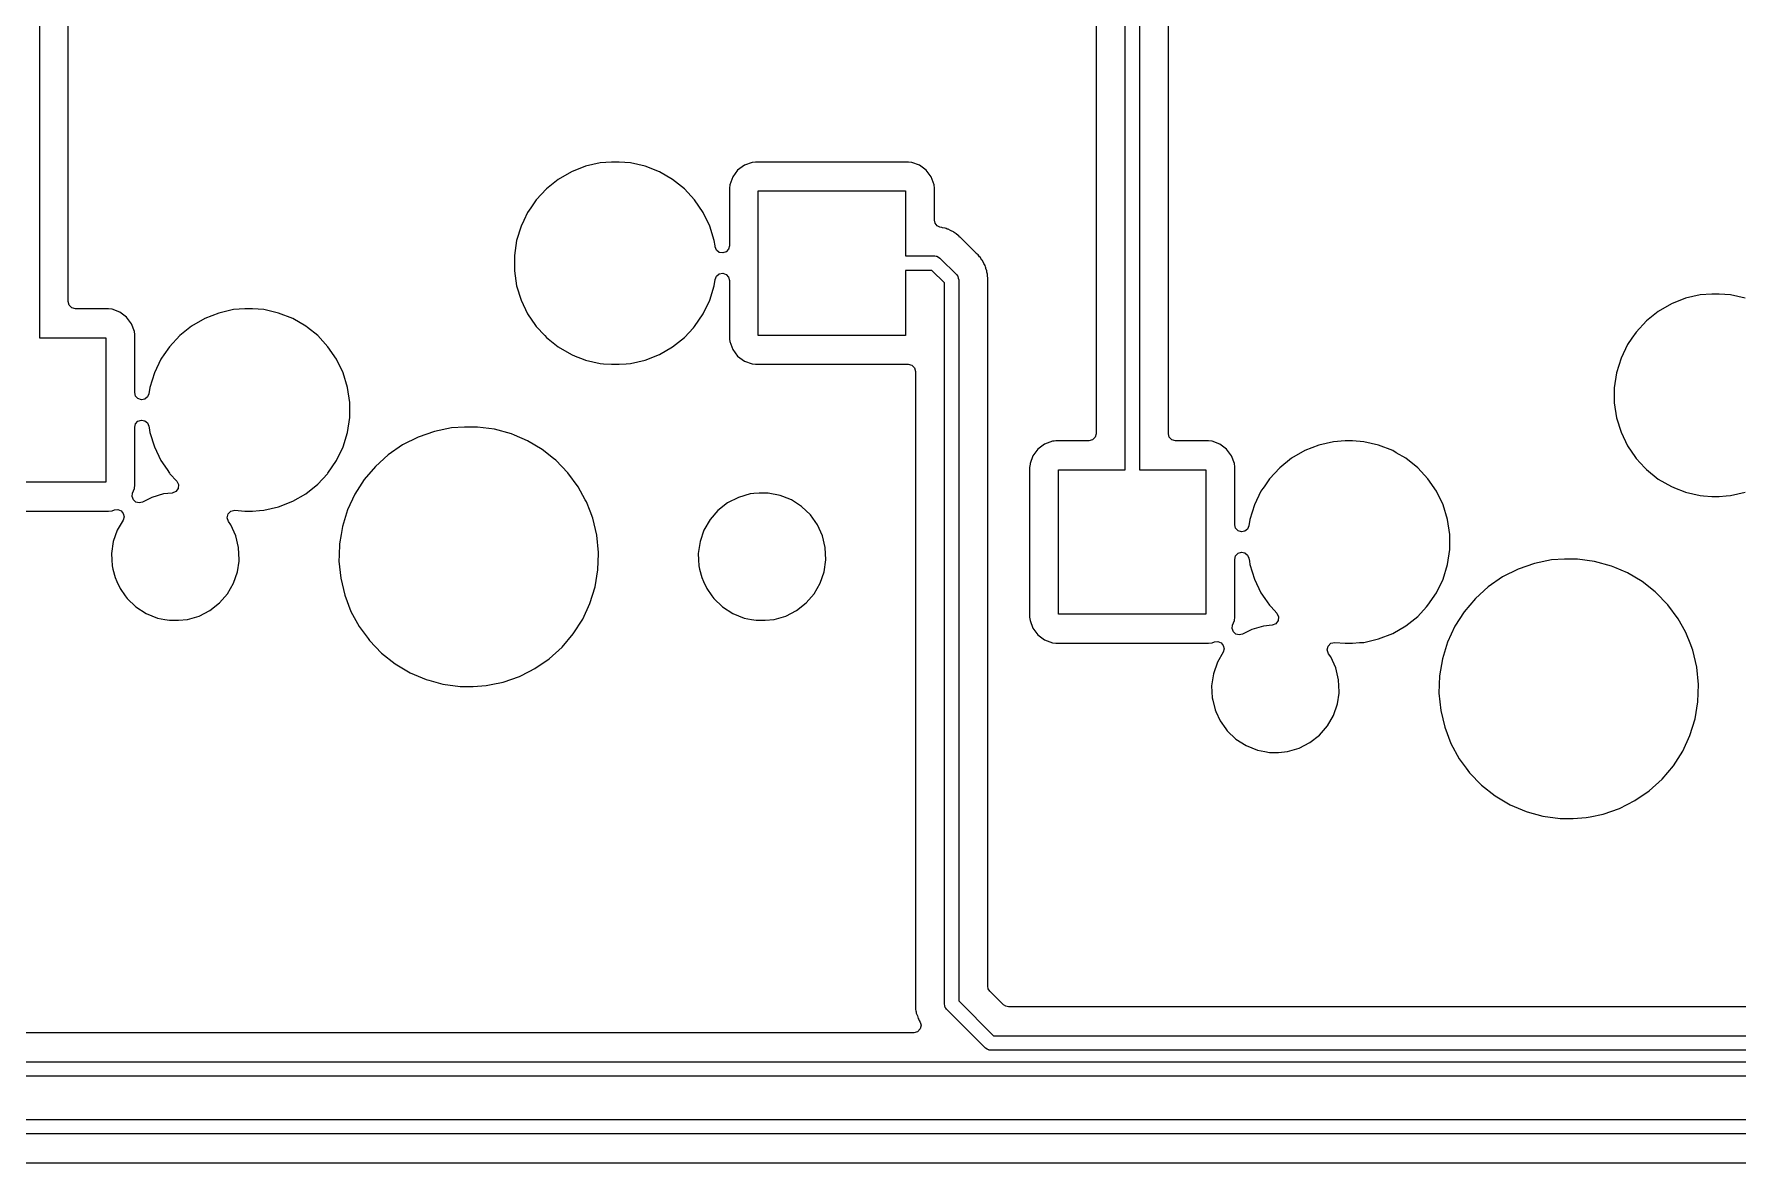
# Model space of a CAD drawing. Extents: x 100.2 to 199.4, y -159.8 to -70.5.
# Drawn here: x 140.3 to 169.81, y -109.55 to -90.02 of the extents above; entities that cross this region are included whole.
import ezdxf

# ---------------------------------------------------------------- set-up
doc = ezdxf.new("R2010")
doc.units = 0
doc.layers.add('BLACK', color=7, linetype='CONTINUOUS')

msp = doc.modelspace()

# ---------------------------------------------------------------- linework, layer by layer
at = {"layer": 'BLACK', "linetype": 'CONTINUOUS'}
for p, q in [((140.393, -78.72), (140.393, -95.27)), ((140.893, -94.6455), (140.893, -79.3445)), ((159.193, -97.556), (159.193, -81.006)), ((159.443, -81.006), (159.443, -97.556)), ((158.692, -81.6305), (158.692, -96.9315)), ((159.944, -96.9315), (159.944, -81.6305)), ((149.851, -92.3026), (149.606, -92.3984)), ((150.106, -92.2442), (149.851, -92.3026)), ((150.303, -92.2295), (150.106, -92.2442)), ((150.433, -92.2295), (150.303, -92.2295)), ((150.303, -92.2295), (150.303, -92.2295)), ((150.63, -92.2442), (150.433, -92.2295)), ((150.433, -92.2295), (150.433, -92.2295)), ((150.885, -92.3026), (150.63, -92.2442)), ((151.13, -92.3984), (150.885, -92.3026)), ((152.601, -92.2862), (152.485, -92.3725)), ((152.736, -92.2359), (152.601, -92.2862)), ((152.795, -92.2295), (152.736, -92.2359)), ((155.441, -92.2295), (152.795, -92.2295)), ((155.5, -92.2359), (155.441, -92.2295)), ((155.441, -92.2295), (155.441, -92.2295)), ((155.635, -92.2862), (155.5, -92.2359)), ((155.751, -92.3725), (155.635, -92.2862)), ((149.379, -92.5296), (149.174, -92.6932)), ((149.606, -92.3984), (149.379, -92.5296)), ((151.357, -92.5296), (151.13, -92.3984)), ((151.408, -92.5705), (151.357, -92.5296)), ((151.562, -92.6932), (151.408, -92.5705)), ((152.349, -92.6225), (152.343, -92.6821)), ((152.399, -92.4877), (152.349, -92.6225)), ((152.485, -92.3725), (152.399, -92.4877)), ((155.837, -92.4877), (155.751, -92.3725)), ((155.887, -92.6225), (155.837, -92.4877)), ((155.893, -92.6821), (155.887, -92.6225)), ((148.996, -92.8855), (148.904, -93.0198)), ((149.174, -92.6932), (148.996, -92.8855)), ((151.74, -92.8855), (151.562, -92.6932)), ((151.562, -92.6932), (151.562, -92.6932)), ((151.562, -92.6932), (151.562, -92.6932)), ((151.888, -93.1023), (151.74, -92.8855)), ((151.74, -92.8855), (151.74, -92.8855)), ((151.74, -92.8855), (151.74, -92.8855)), ((152.343, -92.6821), (152.343, -93.6803)), ((152.843, -95.23), (152.843, -92.73)), ((152.843, -92.73), (155.393, -92.73)), ((155.393, -92.73), (155.393, -93.855)), ((155.893, -93.2364), (155.893, -92.6821)), ((155.893, -92.6821), (155.893, -92.6821)), ((148.848, -93.1023), (148.78, -93.2438)), ((148.904, -93.0198), (148.848, -93.1013)), ((148.848, -93.1013), (148.848, -93.1023)), ((152.002, -93.3387), (151.888, -93.1023)), ((155.905, -93.2892), (155.893, -93.2364)), ((148.734, -93.3387), (148.657, -93.5894)), ((148.78, -93.2438), (148.734, -93.3387)), ((152.079, -93.5894), (152.002, -93.3387)), ((155.938, -93.3319), (155.905, -93.2892)), ((155.987, -93.3565), (155.938, -93.3319)), ((156.021, -93.3654), (155.987, -93.3565)), ((156.033, -93.3677), (156.021, -93.3654)), ((156.076, -93.3746), (156.033, -93.3677)), ((156.094, -93.3825), (156.076, -93.3746)), ((156.113, -93.3888), (156.094, -93.3825)), ((156.132, -93.3938), (156.113, -93.3888)), ((156.17, -93.4148), (156.132, -93.3938)), ((156.181, -93.42), (156.17, -93.4148)), ((156.221, -93.4373), (156.181, -93.42)), ((156.237, -93.4496), (156.221, -93.4373)), ((156.253, -93.4603), (156.237, -93.4496)), ((156.271, -93.4699), (156.253, -93.4603)), ((156.302, -93.4998), (156.271, -93.4699)), ((156.311, -93.5074), (156.302, -93.4998)), ((156.314, -93.5099), (156.311, -93.5074)), ((156.334, -93.5294), (156.314, -93.5099)), ((156.337, -93.5321), (156.334, -93.5294)), ((156.388, -93.5801), (156.337, -93.5321)), ((148.657, -93.5894), (148.618, -93.8488)), ((152.093, -93.6803), (152.079, -93.5894)), ((152.096, -93.6988), (152.093, -93.6803)), ((152.12, -93.7552), (152.096, -93.6988)), ((152.167, -93.7933), (152.12, -93.7552)), ((152.228, -93.804), (152.167, -93.7933)), ((152.286, -93.7845), (152.228, -93.804)), ((152.327, -93.7396), (152.286, -93.7845)), ((152.343, -93.6803), (152.327, -93.7396)), ((156.401, -93.5962), (156.388, -93.5801)), ((156.607, -93.8027), (156.401, -93.5962)), ((156.616, -93.8106), (156.607, -93.8027)), ((156.65, -93.8384), (156.616, -93.8106)), ((148.618, -93.8488), (148.618, -94.1112)), ((148.618, -94.1112), (148.657, -94.3706)), ((155.393, -93.855), (155.9, -93.855)), ((155.848, -94.105), (155.393, -94.105)), ((155.393, -94.105), (155.393, -95.23)), ((156.065, -94.3218), (155.848, -94.105)), ((155.9, -93.855), (155.922, -93.8582)), ((155.922, -93.8582), (155.927, -93.8579)), ((155.927, -93.8579), (155.929, -93.8592)), ((155.929, -93.8592), (155.935, -93.8601)), ((155.935, -93.8601), (155.961, -93.8768)), ((155.961, -93.8768), (155.988, -93.8916)), ((155.988, -93.8916), (156.278, -94.1816)), ((156.661, -93.8546), (156.65, -93.8384)), ((156.65, -93.8384), (156.65, -93.8384)), ((156.65, -93.8384), (156.65, -93.8384)), ((156.674, -93.8694), (156.661, -93.8546)), ((156.688, -93.8836), (156.674, -93.8694)), ((156.71, -93.9212), (156.688, -93.8836)), ((156.717, -93.9309), (156.71, -93.9212)), ((156.742, -93.9663), (156.717, -93.9309)), ((156.75, -93.9849), (156.742, -93.9663)), ((156.742, -93.9663), (156.742, -93.9663)), ((156.758, -94.0024), (156.75, -93.9849)), ((156.769, -94.0196), (156.758, -94.0024)), ((156.775, -94.0412), (156.769, -94.0196)), ((156.781, -94.0616), (156.775, -94.0412)), ((156.785, -94.0726), (156.781, -94.0616)), ((156.801, -94.1132), (156.785, -94.0726)), ((156.803, -94.1331), (156.801, -94.1132)), ((148.657, -94.3706), (148.734, -94.6213)), ((152.002, -94.6213), (152.079, -94.3706)), ((152.079, -94.3706), (152.096, -94.2612)), ((152.096, -94.2612), (152.12, -94.2048)), ((152.12, -94.2048), (152.167, -94.1667)), ((152.167, -94.1667), (152.228, -94.156)), ((152.228, -94.156), (152.286, -94.1755)), ((152.286, -94.1755), (152.327, -94.2204)), ((152.327, -94.2204), (152.343, -94.2797)), ((152.343, -94.2797), (152.343, -95.2779)), ((156.065, -106.8), (156.065, -94.3218)), ((156.278, -94.1816), (156.292, -94.1995)), ((156.292, -94.1995), (156.295, -94.2024)), ((156.295, -94.2024), (156.296, -94.205)), ((156.296, -94.205), (156.3, -94.2101)), ((156.3, -94.2101), (156.306, -94.2403)), ((156.306, -94.2403), (156.315, -94.27)), ((156.315, -94.27), (156.315, -106.748)), ((156.807, -94.1521), (156.803, -94.1331)), ((156.813, -94.1714), (156.807, -94.1521)), ((156.814, -94.2048), (156.813, -94.1714)), ((156.814, -94.215), (156.814, -94.2048)), ((156.815, -94.2267), (156.814, -94.215)), ((156.815, -94.2307), (156.815, -94.2267)), ((156.815, -94.2582), (156.815, -94.2307)), ((156.816, -94.2621), (156.815, -94.2582)), ((156.815, -94.3527), (156.818, -94.3322)), ((156.815, -106.49), (156.815, -94.3527)), ((156.818, -94.3322), (156.816, -94.2621)), ((140.91, -94.7075), (140.893, -94.6455)), ((140.956, -94.7529), (140.91, -94.7075)), ((148.734, -94.6213), (148.848, -94.8577)), ((151.888, -94.8577), (152.002, -94.6213)), ((168.656, -94.6844), (168.429, -94.8156)), ((168.901, -94.5886), (168.656, -94.6844)), ((169.156, -94.5302), (168.901, -94.5886)), ((169.353, -94.5155), (169.156, -94.5302)), ((169.483, -94.5155), (169.353, -94.5155)), ((169.353, -94.5155), (169.353, -94.5155)), ((169.68, -94.5302), (169.483, -94.5155)), ((169.483, -94.5155), (169.483, -94.5155)), ((169.935, -94.5886), (169.68, -94.5302)), ((141.017, -94.7695), (140.956, -94.7529)), ((141.591, -94.7695), (141.017, -94.7695)), ((141.65, -94.7759), (141.591, -94.7695)), ((141.591, -94.7695), (141.591, -94.7695)), ((141.785, -94.8262), (141.65, -94.7759)), ((141.901, -94.9125), (141.785, -94.8262)), ((141.987, -95.0277), (141.901, -94.9125)), ((143.256, -94.9384), (143.029, -95.0696)), ((143.501, -94.8426), (143.256, -94.9384)), ((143.756, -94.7842), (143.501, -94.8426)), ((143.953, -94.7695), (143.756, -94.7842)), ((144.083, -94.7695), (143.953, -94.7695)), ((143.953, -94.7695), (143.953, -94.7695)), ((144.28, -94.7842), (144.083, -94.7695)), ((144.083, -94.7695), (144.083, -94.7695)), ((144.535, -94.8426), (144.28, -94.7842)), ((144.78, -94.9384), (144.535, -94.8426)), ((145.007, -95.0696), (144.78, -94.9384)), ((148.848, -94.8577), (148.984, -95.0572)), ((151.74, -95.0745), (151.888, -94.8577)), ((168.224, -94.9792), (168.046, -95.1715)), ((168.429, -94.8156), (168.224, -94.9792)), ((140.393, -95.27), (141.543, -95.27)), ((141.543, -95.27), (141.543, -97.77)), ((142.037, -95.1625), (141.987, -95.0277)), ((142.043, -95.2174), (142.037, -95.1625)), ((142.043, -95.2221), (142.043, -95.2174)), ((142.043, -96.2203), (142.043, -95.2221)), ((142.824, -95.2332), (142.646, -95.4255)), ((143.029, -95.0696), (142.824, -95.2332)), ((145.037, -95.0934), (145.007, -95.0696)), ((145.212, -95.2332), (145.037, -95.0934)), ((145.39, -95.4255), (145.212, -95.2332)), ((145.212, -95.2332), (145.212, -95.2332)), ((145.212, -95.2332), (145.212, -95.2332)), ((148.984, -95.0572), (148.996, -95.0745)), ((148.996, -95.0745), (149.143, -95.2332)), ((149.143, -95.2332), (149.174, -95.2668)), ((149.174, -95.2668), (149.379, -95.4304)), ((151.357, -95.4304), (151.562, -95.2668)), ((151.562, -95.2668), (151.718, -95.0987)), ((151.718, -95.0987), (151.74, -95.0745)), ((151.74, -95.0745), (151.74, -95.0745)), ((151.74, -95.0745), (151.74, -95.0745)), ((152.343, -95.2779), (152.344, -95.295)), ((152.344, -95.295), (152.349, -95.3375)), ((155.393, -95.23), (152.843, -95.23)), ((167.973, -95.2779), (167.898, -95.3883)), ((168.046, -95.1715), (167.973, -95.2779)), ((142.55, -95.5658), (142.51, -95.6247)), ((142.646, -95.4255), (142.55, -95.5658)), ((145.538, -95.6423), (145.39, -95.4255)), ((145.39, -95.4255), (145.39, -95.4255)), ((145.39, -95.4255), (145.39, -95.4255)), ((149.379, -95.4304), (149.606, -95.5616)), ((149.606, -95.5616), (149.673, -95.5875)), ((149.673, -95.5875), (149.812, -95.6423)), ((150.885, -95.6574), (151.13, -95.5616)), ((151.13, -95.5616), (151.357, -95.4304)), ((152.349, -95.3375), (152.399, -95.4723)), ((152.399, -95.4723), (152.485, -95.5875)), ((152.485, -95.5875), (152.601, -95.6738)), ((167.898, -95.3883), (167.784, -95.6247)), ((142.384, -95.8787), (142.307, -96.1294)), ((142.498, -95.6423), (142.384, -95.8787)), ((142.51, -95.6247), (142.498, -95.6423)), ((145.652, -95.8787), (145.538, -95.6423)), ((145.729, -96.1294), (145.652, -95.8787)), ((149.812, -95.6423), (149.851, -95.6574)), ((149.851, -95.6574), (150.106, -95.7158)), ((150.106, -95.7158), (150.162, -95.72)), ((150.162, -95.72), (150.303, -95.7305)), ((150.303, -95.7305), (150.303, -95.7305)), ((150.303, -95.7305), (150.433, -95.7305)), ((150.433, -95.7305), (150.556, -95.7213)), ((150.433, -95.7305), (150.433, -95.7305)), ((150.556, -95.7213), (150.63, -95.7158)), ((150.63, -95.7158), (150.885, -95.6574)), ((152.601, -95.6738), (152.736, -95.7241)), ((152.736, -95.7241), (152.795, -95.7305)), ((152.795, -95.7305), (155.44, -95.7305)), ((155.44, -95.7305), (155.502, -95.7471)), ((155.502, -95.7471), (155.548, -95.7925)), ((155.548, -95.7925), (155.564, -95.8545)), ((155.564, -95.8545), (155.564, -106.717)), ((167.707, -95.8754), (167.667, -96.1348)), ((167.784, -95.6247), (167.707, -95.8754)), ((142.307, -96.1294), (142.29, -96.2388)), ((145.768, -96.3888), (145.729, -96.1294)), ((167.667, -96.1348), (167.667, -96.3972)), ((142.059, -96.2796), (142.043, -96.2203)), ((142.1, -96.3245), (142.059, -96.2796)), ((142.158, -96.344), (142.1, -96.3245)), ((142.218, -96.3333), (142.158, -96.344)), ((142.266, -96.2952), (142.218, -96.3333)), ((142.29, -96.2388), (142.266, -96.2952)), ((145.768, -96.6512), (145.768, -96.3888)), ((167.667, -96.3972), (167.707, -96.6566)), ((142.043, -96.8197), (142.059, -96.7604)), ((142.059, -96.7604), (142.1, -96.7155)), ((142.1, -96.7155), (142.158, -96.696)), ((142.158, -96.696), (142.218, -96.7067)), ((142.218, -96.7067), (142.266, -96.7448)), ((142.266, -96.7448), (142.29, -96.8012)), ((145.729, -96.9106), (145.768, -96.6512)), ((167.707, -96.6566), (167.784, -96.9073)), ((142.043, -97.8179), (142.043, -96.8197)), ((142.29, -96.8012), (142.295, -96.8322)), ((142.295, -96.8322), (142.307, -96.9106)), ((142.307, -96.9106), (142.384, -97.1613)), ((145.652, -97.1613), (145.729, -96.9106)), ((146.95, -96.9891), (146.682, -97.1246)), ((147.234, -96.8905), (146.95, -96.9891)), ((147.528, -96.8306), (147.234, -96.8905)), ((147.753, -96.8156), (147.528, -96.8306)), ((147.978, -96.8156), (147.753, -96.8156)), ((147.753, -96.8156), (147.753, -96.8156)), ((148.276, -96.8557), (147.978, -96.8156)), ((148.566, -96.935), (148.276, -96.8557)), ((148.276, -96.8557), (148.276, -96.8557)), ((148.276, -96.8557), (148.276, -96.8557)), ((148.618, -96.9572), (148.566, -96.935)), ((148.843, -97.0523), (148.618, -96.9572)), ((148.971, -97.1286), (148.843, -97.0523)), ((157.936, -97.0619), (157.801, -97.1122)), ((157.965, -97.0587), (157.936, -97.0619)), ((157.995, -97.0555), (157.965, -97.0587)), ((158.569, -97.0555), (157.995, -97.0555)), ((158.63, -97.0389), (158.569, -97.0555)), ((158.676, -96.9935), (158.63, -97.0389)), ((158.692, -96.9315), (158.676, -96.9935)), ((159.96, -96.9935), (159.944, -96.9315)), ((160.005, -97.0389), (159.96, -96.9935)), ((160.067, -97.0555), (160.005, -97.0389)), ((160.641, -97.0555), (160.067, -97.0555)), ((160.7, -97.0619), (160.641, -97.0555)), ((160.641, -97.0555), (160.641, -97.0555)), ((160.835, -97.1122), (160.7, -97.0619)), ((162.806, -97.0702), (162.551, -97.1286)), ((163.003, -97.0555), (162.806, -97.0702)), ((163.133, -97.0555), (163.003, -97.0555)), ((163.003, -97.0555), (163.003, -97.0555)), ((163.33, -97.0702), (163.133, -97.0555)), ((163.133, -97.0555), (163.133, -97.0555)), ((163.585, -97.1286), (163.33, -97.0702)), ((167.784, -96.9073), (167.898, -97.1437)), ((142.384, -97.1613), (142.498, -97.3977)), ((145.538, -97.3977), (145.652, -97.1613)), ((146.434, -97.2947), (146.211, -97.4962)), ((146.682, -97.1246), (146.434, -97.2947)), ((149.101, -97.2055), (148.971, -97.1286)), ((149.297, -97.3605), (149.101, -97.2055)), ((149.337, -97.3917), (149.297, -97.3605)), ((157.599, -97.3137), (157.549, -97.4485)), ((157.685, -97.1985), (157.599, -97.3137)), ((157.801, -97.1122), (157.685, -97.1985)), ((160.951, -97.1985), (160.835, -97.1122)), ((161.037, -97.3137), (160.951, -97.1985)), ((161.087, -97.4485), (161.037, -97.3137)), ((162.079, -97.3556), (161.874, -97.5192)), ((162.306, -97.2244), (162.079, -97.3556)), ((162.551, -97.1286), (162.306, -97.2244)), ((163.83, -97.2244), (163.585, -97.1286)), ((163.891, -97.2596), (163.83, -97.2244)), ((163.83, -97.2244), (163.83, -97.2244)), ((163.83, -97.2244), (163.83, -97.2244)), ((164.057, -97.3556), (163.891, -97.2596)), ((164.262, -97.5192), (164.057, -97.3556)), ((164.057, -97.3556), (164.057, -97.3556)), ((167.898, -97.1437), (168.034, -97.3432)), ((168.034, -97.3432), (168.046, -97.3605)), ((168.046, -97.3605), (168.193, -97.5192)), ((142.498, -97.3977), (142.604, -97.5528)), ((142.604, -97.5528), (142.646, -97.6145)), ((142.646, -97.6145), (142.654, -97.6235)), ((142.654, -97.6235), (142.772, -97.751)), ((145.212, -97.8068), (145.382, -97.6235)), ((145.382, -97.6235), (145.39, -97.6145)), ((145.39, -97.6145), (145.538, -97.3977)), ((145.39, -97.6145), (145.39, -97.6145)), ((145.39, -97.6145), (145.39, -97.6145)), ((146.211, -97.4962), (146.017, -97.7257)), ((149.546, -97.6077), (149.337, -97.3917)), ((149.724, -97.8496), (149.546, -97.6077)), ((157.544, -97.4962), (157.542, -97.5081)), ((157.542, -97.5081), (157.542, -100.104)), ((157.549, -97.4485), (157.544, -97.4962)), ((157.549, -97.4485), (157.549, -97.4485)), ((158.043, -100.056), (158.043, -97.556)), ((158.043, -97.556), (159.193, -97.556)), ((159.443, -97.556), (160.593, -97.556)), ((160.593, -97.556), (160.593, -100.056)), ((161.093, -97.5059), (161.087, -97.4485)), ((161.093, -97.5081), (161.093, -97.5059)), ((161.093, -98.5063), (161.093, -97.5081)), ((161.874, -97.5192), (161.696, -97.7115)), ((164.44, -97.7115), (164.262, -97.5192)), ((164.262, -97.5192), (164.262, -97.5192)), ((164.262, -97.5192), (164.262, -97.5192)), ((168.193, -97.5192), (168.224, -97.5528)), ((168.224, -97.5528), (168.429, -97.7164)), ((141.543, -97.77), (138.993, -97.77)), ((141.999, -98.0192), (142.006, -97.9606)), ((142.006, -97.9606), (142.037, -97.8775)), ((142.037, -97.8775), (142.043, -97.8179)), ((142.693, -97.9588), (142.539, -97.9736)), ((142.757, -97.934), (142.693, -97.9588)), ((142.797, -97.8795), (142.757, -97.934)), ((142.772, -97.751), (142.803, -97.8117)), ((142.803, -97.8117), (142.797, -97.8795)), ((145.007, -97.9704), (145.212, -97.8068)), ((146.017, -97.7257), (145.855, -97.979)), ((149.847, -98.0744), (149.724, -97.8496)), ((152.856, -97.9586), (152.768, -97.9669)), ((153.013, -97.9586), (152.856, -97.9586)), ((153.22, -97.9984), (153.013, -97.9586)), ((153.013, -97.9586), (153.013, -97.9586)), ((161.548, -97.9283), (161.434, -98.1647)), ((161.582, -97.8775), (161.548, -97.9283)), ((161.601, -97.8496), (161.582, -97.8775)), ((161.696, -97.7115), (161.601, -97.8496)), ((164.588, -97.9283), (164.44, -97.7115)), ((164.44, -97.7115), (164.44, -97.7115)), ((164.44, -97.7115), (164.44, -97.7115)), ((164.702, -98.1647), (164.588, -97.9283)), ((168.429, -97.7164), (168.656, -97.8476)), ((168.656, -97.8476), (168.738, -97.8795)), ((168.738, -97.8795), (168.862, -97.9283)), ((168.862, -97.9283), (168.901, -97.9434)), ((168.901, -97.9434), (169.156, -98.0018)), ((169.68, -98.0018), (169.935, -97.9434)), ((141.65, -98.2641), (141.691, -98.249)), ((141.691, -98.249), (141.751, -98.2423)), ((141.751, -98.2423), (141.807, -98.2646)), ((142.02, -98.0744), (141.999, -98.0192)), ((142.064, -98.1136), (142.02, -98.0744)), ((142.122, -98.1279), (142.064, -98.1136)), ((142.179, -98.1141), (142.122, -98.1279)), ((142.337, -98.0328), (142.179, -98.1141)), ((142.539, -97.9736), (142.337, -98.0328)), ((143.71, -98.2718), (143.778, -98.2574)), ((143.778, -98.2574), (143.953, -98.2705)), ((144.206, -98.2613), (144.28, -98.2558)), ((144.28, -98.2558), (144.535, -98.1974)), ((144.535, -98.1974), (144.78, -98.1016)), ((144.78, -98.1016), (145.007, -97.9704)), ((145.729, -98.2515), (145.64, -98.5385)), ((145.855, -97.979), (145.729, -98.2515)), ((149.868, -98.1131), (149.847, -98.0744)), ((149.93, -98.2718), (149.868, -98.1131)), ((152.31, -98.1292), (152.144, -98.2593)), ((152.497, -98.0328), (152.31, -98.1292)), ((152.699, -97.9736), (152.497, -98.0328)), ((152.768, -97.9669), (152.699, -97.9736)), ((153.269, -98.018), (153.22, -97.9984)), ((153.22, -97.9984), (153.22, -97.9984)), ((153.22, -97.9984), (153.22, -97.9984)), ((153.415, -98.0766), (153.269, -98.018)), ((153.592, -98.1903), (153.415, -98.0766)), ((153.744, -98.3355), (153.592, -98.1903)), ((153.592, -98.1903), (153.592, -98.1903)), ((153.592, -98.1903), (153.592, -98.1903)), ((161.434, -98.1647), (161.357, -98.4154)), ((164.779, -98.4154), (164.702, -98.1647)), ((169.156, -98.0018), (169.212, -98.006)), ((169.212, -98.006), (169.353, -98.0165)), ((169.353, -98.0165), (169.353, -98.0165)), ((169.353, -98.0165), (169.483, -98.0165)), ((169.483, -98.0165), (169.606, -98.0073)), ((169.483, -98.0165), (169.483, -98.0165)), ((169.606, -98.0073), (169.68, -98.0018)), ((138.945, -98.2705), (141.591, -98.2705)), ((141.591, -98.2705), (141.65, -98.2641)), ((141.842, -98.4272), (141.742, -98.6004)), ((141.807, -98.2646), (141.845, -98.3105)), ((141.858, -98.3694), (141.842, -98.4272)), ((141.845, -98.3105), (141.858, -98.3694)), ((143.645, -98.3876), (143.661, -98.3202)), ((143.668, -98.453), (143.645, -98.3876)), ((143.661, -98.3202), (143.71, -98.2718)), ((143.706, -98.5068), (143.668, -98.453)), ((143.794, -98.6981), (143.706, -98.5068)), ((143.706, -98.5068), (143.706, -98.5068)), ((143.706, -98.5068), (143.706, -98.5068)), ((143.953, -98.2705), (143.953, -98.2705)), ((143.953, -98.2705), (144.083, -98.2705)), ((144.083, -98.2705), (144.206, -98.2613)), ((144.083, -98.2705), (144.083, -98.2705)), ((145.64, -98.5385), (145.617, -98.6748)), ((149.976, -98.3936), (149.93, -98.2718)), ((150.046, -98.6859), (149.976, -98.3936)), ((152.007, -98.4182), (151.902, -98.6004)), ((152.144, -98.2593), (152.007, -98.4182)), ((153.866, -98.5068), (153.744, -98.3355)), ((153.744, -98.3355), (153.744, -98.3355)), ((153.954, -98.6981), (153.866, -98.5068)), ((153.866, -98.5068), (153.866, -98.5068)), ((153.866, -98.5068), (153.866, -98.5068)), ((161.109, -98.5656), (161.093, -98.5063)), ((161.34, -98.5248), (161.316, -98.5812)), ((161.357, -98.4154), (161.34, -98.5248)), ((164.819, -98.6748), (164.779, -98.4154)), ((141.673, -98.7992), (141.643, -99.0074)), ((141.742, -98.6004), (141.673, -98.7992)), ((143.843, -98.9025), (143.794, -98.6981)), ((145.59, -98.8348), (145.583, -99.0308)), ((145.617, -98.6748), (145.59, -98.8348)), ((150.076, -98.9848), (150.046, -98.6859)), ((151.833, -98.7992), (151.803, -99.0074)), ((151.902, -98.6004), (151.833, -98.7992)), ((154.003, -98.9025), (153.954, -98.6981)), ((161.15, -98.6105), (161.109, -98.5656)), ((161.208, -98.63), (161.15, -98.6105)), ((161.268, -98.6193), (161.208, -98.63)), ((161.316, -98.5812), (161.268, -98.6193)), ((164.819, -98.9372), (164.819, -98.6748)), ((141.643, -99.0074), (141.643, -99.0074)), ((141.643, -99.0074), (141.648, -99.1166)), ((141.648, -99.1166), (141.653, -99.2175)), ((143.823, -99.3208), (143.85, -99.1352)), ((143.853, -99.1126), (143.843, -98.9025)), ((143.85, -99.1352), (143.853, -99.1126)), ((145.583, -99.0308), (145.58, -99.1352)), ((145.58, -99.1352), (145.61, -99.4341)), ((150.066, -99.2852), (150.075, -99.0074)), ((150.075, -99.0074), (150.076, -98.9848)), ((151.803, -99.0074), (151.808, -99.1166)), ((151.803, -99.0074), (151.803, -99.0074)), ((151.808, -99.1166), (151.813, -99.2175)), ((153.983, -99.3208), (154.013, -99.1126)), ((154.013, -99.1126), (154.003, -98.9025)), ((161.093, -99.1057), (161.109, -99.0464)), ((161.094, -100.104), (161.093, -99.1057)), ((161.109, -99.0464), (161.15, -99.0015)), ((161.15, -99.0015), (161.208, -98.982)), ((161.208, -98.982), (161.268, -98.9927)), ((161.268, -98.9927), (161.316, -99.0308)), ((161.316, -99.0308), (161.34, -99.0872)), ((161.34, -99.0872), (161.347, -99.1352)), ((161.347, -99.1352), (161.357, -99.1966)), ((164.779, -99.1966), (164.819, -98.9372)), ((166.578, -99.1166), (166.284, -99.1765)), ((166.803, -99.1016), (166.578, -99.1166)), ((167.028, -99.1016), (166.803, -99.1016)), ((166.803, -99.1016), (166.803, -99.1016)), ((167.326, -99.1417), (167.028, -99.1016)), ((167.616, -99.221), (167.326, -99.1417)), ((167.326, -99.1417), (167.326, -99.1417)), ((167.326, -99.1417), (167.326, -99.1417)), ((141.653, -99.2175), (141.667, -99.2751)), ((141.667, -99.2751), (141.702, -99.4219)), ((141.702, -99.4219), (141.734, -99.4915)), ((143.754, -99.5196), (143.823, -99.3208)), ((145.61, -99.4341), (145.68, -99.7264)), ((150.016, -99.5815), (150.066, -99.2852)), ((151.813, -99.2175), (151.827, -99.2751)), ((151.827, -99.2751), (151.862, -99.4219)), ((151.862, -99.4219), (151.894, -99.4915)), ((153.914, -99.5196), (153.983, -99.3208)), ((161.357, -99.1966), (161.434, -99.4473)), ((164.702, -99.4473), (164.779, -99.1966)), ((165.732, -99.4106), (165.484, -99.5807)), ((166, -99.2751), (165.732, -99.4106)), ((166.284, -99.1765), (166, -99.2751)), ((167.675, -99.246), (167.616, -99.221)), ((167.893, -99.3383), (167.675, -99.246)), ((168.022, -99.4149), (167.893, -99.3383)), ((168.151, -99.4915), (168.022, -99.4149)), ((141.734, -99.4915), (141.79, -99.6132)), ((141.79, -99.6132), (141.879, -99.7385)), ((143.512, -99.8607), (143.649, -99.7018)), ((143.649, -99.7018), (143.754, -99.5196)), ((145.68, -99.7264), (145.788, -100.007)), ((149.927, -99.8685), (150.016, -99.5815)), ((151.894, -99.4915), (151.95, -99.6132)), ((151.95, -99.6132), (152.039, -99.7385)), ((153.672, -99.8607), (153.809, -99.7018)), ((153.809, -99.7018), (153.914, -99.5196)), ((161.434, -99.4473), (161.548, -99.6837)), ((161.548, -99.6837), (161.615, -99.7822)), ((164.44, -99.9005), (164.588, -99.6837)), ((164.588, -99.6837), (164.702, -99.4473)), ((165.484, -99.5807), (165.261, -99.7822)), ((168.375, -99.6686), (168.151, -99.4915)), ((168.387, -99.6777), (168.375, -99.6686)), ((168.596, -99.8937), (168.387, -99.6777)), ((141.879, -99.7385), (141.912, -99.7845)), ((141.912, -99.7845), (142.064, -99.9297)), ((142.064, -99.9297), (142.064, -99.9297)), ((142.064, -99.9297), (142.064, -99.9297)), ((142.064, -99.9297), (142.241, -100.043)), ((143.159, -100.087), (143.346, -99.9908)), ((143.346, -99.9908), (143.512, -99.8607)), ((145.788, -100.007), (145.932, -100.27)), ((149.801, -100.141), (149.927, -99.8685)), ((152.039, -99.7385), (152.072, -99.7845)), ((152.072, -99.7845), (152.224, -99.9297)), ((152.224, -99.9297), (152.224, -99.9297)), ((152.224, -99.9297), (152.224, -99.9297)), ((152.224, -99.9297), (152.401, -100.043)), ((153.319, -100.087), (153.506, -99.9908)), ((153.506, -99.9908), (153.672, -99.8607)), ((161.615, -99.7822), (161.696, -99.9005)), ((161.696, -99.9005), (161.723, -99.9297)), ((161.723, -99.9297), (161.822, -100.037)), ((164.262, -100.093), (164.413, -99.9297)), ((164.413, -99.9297), (164.44, -99.9005)), ((164.44, -99.9005), (164.44, -99.9005)), ((164.44, -99.9005), (164.44, -99.9005)), ((165.067, -100.012), (164.905, -100.265)), ((165.261, -99.7822), (165.067, -100.012)), ((168.774, -100.136), (168.596, -99.8937)), ((142.241, -100.043), (142.241, -100.043)), ((142.241, -100.043), (142.436, -100.122)), ((142.436, -100.122), (142.565, -100.146)), ((142.565, -100.146), (142.643, -100.161)), ((142.643, -100.161), (142.643, -100.161)), ((142.643, -100.161), (142.8, -100.161)), ((142.8, -100.161), (142.957, -100.146)), ((142.8, -100.161), (142.8, -100.161)), ((142.957, -100.146), (143.159, -100.087)), ((145.932, -100.27), (146.084, -100.476)), ((149.639, -100.394), (149.801, -100.141)), ((152.401, -100.043), (152.401, -100.043)), ((152.401, -100.043), (152.596, -100.122)), ((152.596, -100.122), (152.725, -100.146)), ((152.725, -100.146), (152.803, -100.161)), ((152.803, -100.161), (152.803, -100.161)), ((152.803, -100.161), (152.96, -100.161)), ((152.96, -100.161), (153.117, -100.146)), ((152.96, -100.161), (152.96, -100.161)), ((153.117, -100.146), (153.319, -100.087)), ((157.542, -100.104), (157.549, -100.163)), ((157.549, -100.163), (157.55, -100.166)), ((157.55, -100.166), (157.599, -100.298)), ((157.599, -100.298), (157.685, -100.414)), ((160.593, -100.056), (158.043, -100.056)), ((161.049, -100.305), (161.056, -100.247)), ((161.07, -100.36), (161.049, -100.305)), ((161.056, -100.247), (161.087, -100.163)), ((161.087, -100.163), (161.094, -100.104)), ((161.387, -100.319), (161.229, -100.4)), ((161.589, -100.26), (161.387, -100.319)), ((161.743, -100.245), (161.589, -100.26)), ((161.807, -100.22), (161.743, -100.245)), ((161.847, -100.166), (161.807, -100.22)), ((161.822, -100.037), (161.853, -100.098)), ((161.853, -100.098), (161.847, -100.166)), ((163.83, -100.388), (164.057, -100.256)), ((164.057, -100.256), (164.262, -100.093)), ((164.905, -100.265), (164.779, -100.538)), ((168.897, -100.36), (168.774, -100.136)), ((146.084, -100.476), (146.11, -100.512)), ((146.11, -100.512), (146.319, -100.728)), ((149.445, -100.624), (149.639, -100.394)), ((157.685, -100.414), (157.801, -100.5)), ((157.801, -100.5), (157.936, -100.55)), ((157.936, -100.55), (157.995, -100.556)), ((157.995, -100.556), (160.641, -100.556)), ((160.641, -100.556), (160.7, -100.55)), ((160.7, -100.55), (160.741, -100.535)), ((160.741, -100.535), (160.801, -100.528)), ((160.801, -100.528), (160.857, -100.551)), ((160.857, -100.551), (160.895, -100.597)), ((160.895, -100.597), (160.908, -100.655)), ((161.114, -100.4), (161.07, -100.36)), ((161.172, -100.414), (161.114, -100.4)), ((161.229, -100.4), (161.172, -100.414)), ((162.695, -100.674), (162.711, -100.606)), ((162.711, -100.606), (162.76, -100.558)), ((162.76, -100.558), (162.828, -100.543)), ((162.828, -100.543), (163.003, -100.556)), ((163.003, -100.556), (163.003, -100.556)), ((163.003, -100.556), (163.133, -100.556)), ((163.133, -100.556), (163.256, -100.547)), ((163.133, -100.556), (163.133, -100.556)), ((163.256, -100.547), (163.33, -100.542)), ((163.33, -100.542), (163.585, -100.483)), ((163.585, -100.483), (163.83, -100.388)), ((164.779, -100.538), (164.69, -100.825)), ((168.918, -100.399), (168.897, -100.36)), ((168.98, -100.558), (168.918, -100.399)), ((169.026, -100.68), (168.98, -100.558)), ((146.319, -100.728), (146.555, -100.915)), ((148.974, -100.995), (149.222, -100.825)), ((149.222, -100.825), (149.445, -100.624)), ((160.792, -100.886), (160.723, -101.085)), ((160.892, -100.713), (160.792, -100.886)), ((160.908, -100.655), (160.892, -100.713)), ((162.718, -100.739), (162.695, -100.674)), ((162.756, -100.793), (162.718, -100.739)), ((162.844, -100.984), (162.756, -100.793)), ((162.756, -100.793), (162.756, -100.793)), ((162.756, -100.793), (162.756, -100.793)), ((164.69, -100.825), (164.64, -101.121)), ((169.096, -100.972), (169.026, -100.68)), ((146.555, -100.915), (146.813, -101.068)), ((146.813, -101.068), (147.09, -101.185)), ((147.09, -101.185), (147.09, -101.185)), ((147.09, -101.185), (147.09, -101.185)), ((147.09, -101.185), (147.134, -101.197)), ((147.134, -101.197), (147.38, -101.264)), ((148.422, -101.229), (148.706, -101.131)), ((148.706, -101.131), (148.874, -101.046)), ((148.874, -101.046), (148.974, -100.995)), ((148.974, -100.995), (148.974, -100.995)), ((160.723, -101.085), (160.693, -101.293)), ((162.893, -101.189), (162.844, -100.984)), ((162.903, -101.399), (162.893, -101.189)), ((164.64, -101.121), (164.63, -101.421)), ((169.126, -101.271), (169.096, -100.972)), ((147.38, -101.264), (147.678, -101.304)), ((147.678, -101.304), (147.903, -101.304)), ((147.903, -101.304), (148.128, -101.289)), ((147.903, -101.304), (147.903, -101.304)), ((148.128, -101.289), (148.219, -101.271)), ((148.219, -101.271), (148.422, -101.229)), ((160.693, -101.293), (160.703, -101.503)), ((160.703, -101.503), (160.712, -101.542)), ((162.873, -101.607), (162.9, -101.421)), ((162.9, -101.421), (162.903, -101.399)), ((164.63, -101.421), (164.66, -101.72)), ((169.116, -101.571), (169.126, -101.271)), ((160.712, -101.542), (160.752, -101.708)), ((160.752, -101.708), (160.766, -101.737)), ((160.766, -101.737), (160.84, -101.899)), ((162.804, -101.806), (162.873, -101.607)), ((164.66, -101.72), (164.73, -102.012)), ((169.066, -101.867), (169.116, -101.571)), ((160.84, -101.899), (160.938, -102.037)), ((160.938, -102.037), (160.962, -102.071)), ((160.962, -102.071), (161.114, -102.216)), ((162.562, -102.147), (162.699, -101.988)), ((162.699, -101.988), (162.804, -101.806)), ((164.73, -102.012), (164.838, -102.293)), ((168.977, -102.154), (169.066, -101.867)), ((161.114, -102.216), (161.114, -102.216)), ((161.114, -102.216), (161.114, -102.216)), ((161.114, -102.216), (161.291, -102.329)), ((161.291, -102.329), (161.291, -102.329)), ((161.291, -102.329), (161.486, -102.408)), ((162.007, -102.432), (162.209, -102.373)), ((162.209, -102.373), (162.396, -102.277)), ((162.396, -102.277), (162.562, -102.147)), ((164.838, -102.293), (164.982, -102.556)), ((168.851, -102.427), (168.977, -102.154)), ((161.486, -102.408), (161.615, -102.432)), ((161.615, -102.432), (161.693, -102.447)), ((161.693, -102.447), (161.693, -102.447)), ((161.693, -102.447), (161.85, -102.447)), ((161.85, -102.447), (162.007, -102.432)), ((161.85, -102.447), (161.85, -102.447)), ((164.982, -102.556), (165.103, -102.72)), ((168.495, -102.91), (168.689, -102.68)), ((168.689, -102.68), (168.851, -102.427)), ((165.103, -102.72), (165.16, -102.798)), ((165.16, -102.798), (165.369, -103.014)), ((168.272, -103.111), (168.495, -102.91)), ((165.369, -103.014), (165.605, -103.201)), ((165.605, -103.201), (165.863, -103.354)), ((168.024, -103.281), (168.272, -103.111)), ((165.863, -103.354), (166.14, -103.471)), ((166.14, -103.471), (166.14, -103.471)), ((166.14, -103.471), (166.14, -103.471)), ((166.14, -103.471), (166.157, -103.475)), ((166.157, -103.475), (166.43, -103.55)), ((166.43, -103.55), (166.728, -103.59)), ((167.178, -103.575), (167.251, -103.56)), ((167.251, -103.56), (167.472, -103.515)), ((167.472, -103.515), (167.756, -103.417)), ((167.756, -103.417), (167.89, -103.349)), ((167.89, -103.349), (168.024, -103.281)), ((168.024, -103.281), (168.024, -103.281)), ((166.728, -103.59), (166.953, -103.59)), ((166.953, -103.59), (167.178, -103.575)), ((166.953, -103.59), (166.953, -103.59)), ((156.825, -106.537), (156.815, -106.49)), ((155.564, -106.717), (155.562, -106.738)), ((155.562, -106.738), (155.564, -106.808)), ((155.564, -106.808), (155.564, -106.812)), ((155.564, -106.812), (155.564, -106.839)), ((156.074, -106.83), (156.065, -106.8)), ((156.315, -106.748), (156.918, -107.351)), ((156.852, -106.577), (156.825, -106.537)), ((157.089, -106.815), (156.852, -106.577)), ((157.129, -106.841), (157.089, -106.815)), ((155.564, -106.839), (155.565, -106.843)), ((155.565, -106.843), (155.566, -106.855)), ((155.566, -106.855), (155.567, -106.899)), ((155.567, -106.899), (155.573, -106.918)), ((155.573, -106.918), (155.577, -106.937)), ((155.577, -106.937), (155.579, -106.957)), ((155.579, -106.957), (155.595, -106.997)), ((155.595, -106.997), (155.599, -107.008)), ((155.599, -107.008), (155.611, -107.05)), ((155.611, -107.05), (155.622, -107.068)), ((155.622, -107.068), (155.63, -107.085)), ((155.63, -107.085), (155.638, -107.104)), ((155.638, -107.104), (155.638, -107.104)), ((155.638, -107.104), (155.639, -107.107)), ((155.639, -107.107), (155.643, -107.118)), ((156.08, -106.86), (156.074, -106.83)), ((156.084, -106.865), (156.08, -106.86)), ((156.085, -106.868), (156.084, -106.865)), ((156.088, -106.871), (156.085, -106.868)), ((156.102, -106.888), (156.088, -106.871)), ((156.778, -107.565), (156.102, -106.888)), ((157.177, -106.851), (157.129, -106.841)), ((173.047, -106.851), (157.177, -106.851)), ((155.537, -107.301), (136.572, -107.301)), ((155.602, -107.283), (155.537, -107.301)), ((155.648, -107.233), (155.602, -107.283)), ((155.643, -107.118), (155.643, -107.118)), ((155.643, -107.118), (155.661, -107.167)), ((155.661, -107.167), (155.648, -107.233)), ((156.918, -107.351), (174.296, -107.351)), ((156.805, -107.58), (156.778, -107.565)), ((156.831, -107.596), (156.805, -107.58)), ((156.837, -107.597), (156.831, -107.596)), ((156.84, -107.598), (156.837, -107.597)), ((156.844, -107.598), (156.84, -107.598)), ((156.866, -107.601), (156.844, -107.598)), ((156.88, -107.601), (156.866, -107.601)), ((174.296, -107.601), (156.88, -107.601)), ((136.489, -107.801), (176.116, -107.801)), ((176.116, -108.051), (136.541, -108.051)), ((118.897, -108.8), (176.09, -108.8)), ((176.09, -109.05), (118.846, -109.05)), ((118.881, -109.551), (175.766, -109.551))]:
    msp.add_line(p, q, dxfattribs=at)

doc.saveas('drawing.dxf')
